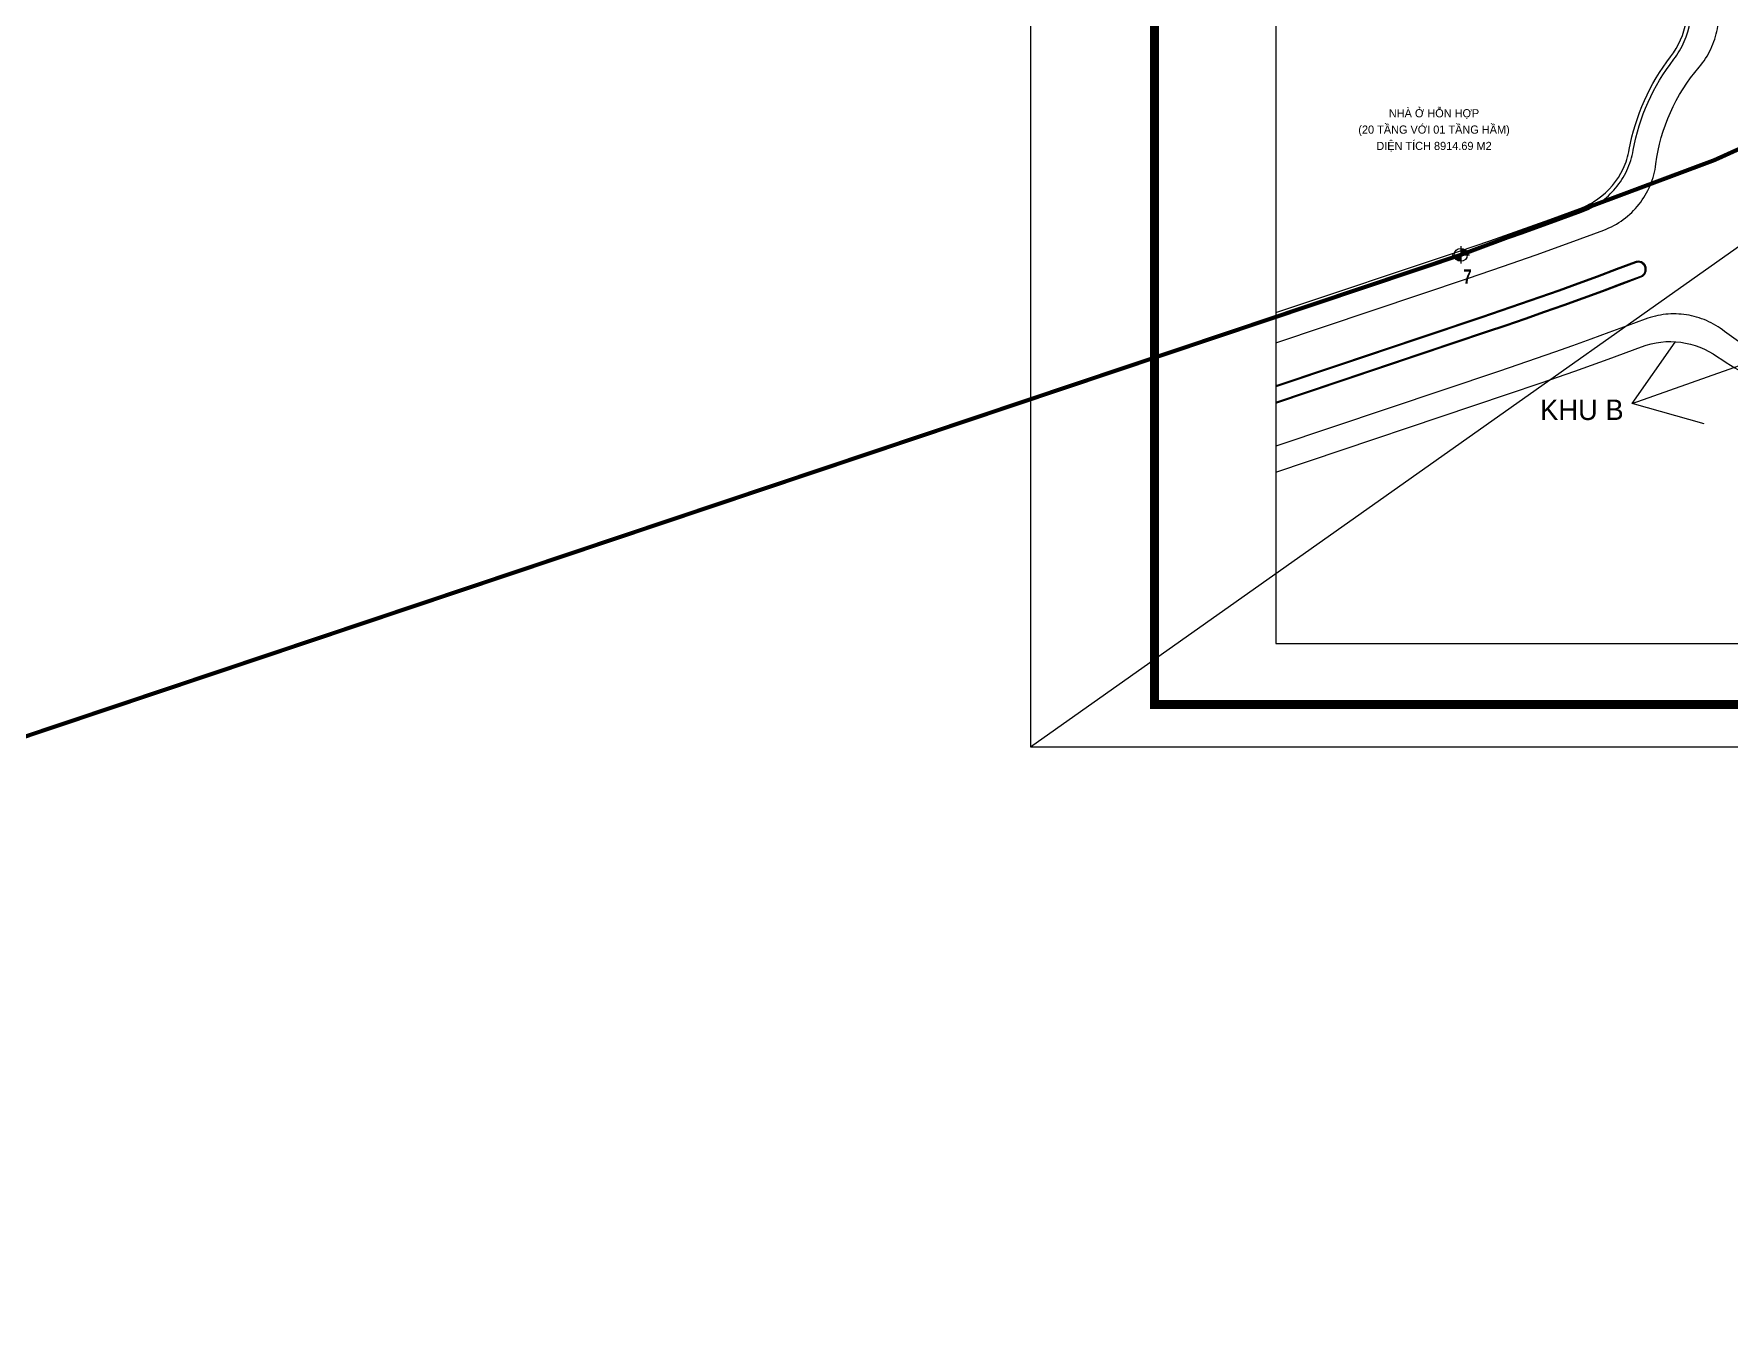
# Model space of a CAD drawing. Header units: millimetres. Extents: x 567980 to 569430, y 2065777 to 2066666.
# Drawn here: x 568297.7 to 568712.9, y 2065791.5 to 2066104.8 of the extents above; entities that cross this region are included whole.
import ezdxf
from ezdxf.enums import TextEntityAlignment as Align
from ezdxf.xclip import XClip

# ---------------------------------------------------------------- set-up
doc = ezdxf.new("R2010")
doc.units = ezdxf.units.MM
for name, pattern in [('ACAD_ISO10W100', [18.5, 12, -3, 0.5, -3]), ('CENTER', [3, 1.5, -0.5, 0.5, -0.5]), ('DOT', [0.25, 0, -0.25]), ('HIDDEN', [0.75, 0.5, -0.25])]:
    doc.linetypes.add(name, pattern=pattern)
for name, color, linetype, lineweight in [('A-KY HIEU', 34, 'Continuous', 20), ('boDnv', 54, 'Continuous', 25), ('E- RANH GIOI', 1, 'CENTER', 13)]:
    doc.layers.add(name, color=color, linetype=linetype, lineweight=lineweight)
for name, color, linetype in [('BoThamCo', 94, 'Continuous'), ('ChiaLo', 128, 'CENTER'), ('dat cong cong', 240, 'Continuous'), ('datHTKT', 20, 'Continuous'), ('datOBt', 42, 'Continuous'), ('datoHonHop', 42, 'Continuous'), ('datOlienke', 42, 'Continuous'), ('ddc', 32, 'Continuous'), ('ghi_chu', 7, 'Continuous'), ('hatchViaHe+LogDg', 129, 'Continuous'), ('LogDg', 7, 'Continuous'), ('loKBT', 42, 'Continuous'), ('LoLK', 6, 'Continuous'), ('QH', 7, 'Continuous'), ('RANHGIOI', 2, 'HIDDEN'), ('TimDg', 222, 'Continuous'), ('ViaHeS', 32, 'Continuous')]:
    doc.layers.add(name, color=color, linetype=linetype)
doc.layers.add('KCS_Plotter', color=11, linetype='Continuous', plot=False)
doc.styles.add('ARIALB', font='', dxfattribs={"width": 0.75})
doc.styles.add('avantH', font='', dxfattribs={"height": 10})
doc.styles.add('avh', font='')
doc.styles.add('KTHUOC', font='', dxfattribs={"width": 0.8})
doc.styles.add('rms', font='romans.shx', dxfattribs={"width": 0.7, "bigfont": 'vns.shx'})
doc.styles.get('ARIALB').set_extended_font_data('.VnArialH', bold=True)
doc.styles.get('avantH').set_extended_font_data('.VnAvantH')
doc.styles.get('avh').set_extended_font_data('.VnAvantH')
doc.styles.get('KTHUOC').set_extended_font_data('.VnArial NarrowH')
doc.linetypes.add('ADL', pattern='A,0.125,-0.15,["++",rms,S=0.5,R=0,X=0,Y=-0.2245],-1.35,1.125', length=2.75)
doc.dimstyles.new('tien', dxfattribs={"dimscale": 0, "dimtxt": 2.5, "dimasz": 0.75, "dimexe": 0.45, "dimexo": 0, "dimgap": 0.5, "dimtad": 1, "dimzin": 1, "dimtxsty": 'KTHUOC', "dimblk1": 'ARCHTICK', "dimblk2": 'ARCHTICK', "dimsah": 1, "dimcen": 1, "dimdle": 0.45, "dimclrd": 37, "dimclre": 37, "dimclrt": 7, "dimaunit": 1, "dimadec": 0, "dimazin": 0, "dimtfac": 1, "dimtix": 1, "dimtofl": 0, "dimtmove": 2, "dimatfit": 3, "dimldrblk": 'ARCHTICK', "dimfxl": 1, "dimtfill": 1, "dimtolj": 1, "dimtzin": 1, "dimarcsym": 0})

# ---------------------------------------------------------------- blocks, each defined once
blk = doc.blocks.new('dsl')
at = {"color": 158, "linetype": 'DOT'}
blk.add_wipeout([(0, 1.5), (0.34, 1.46), (0.73, 1.31), (1.02, 1.1), (1.23, 0.85), (1.35, 0.64), (1.44, 0.41), (1.5, 0), (1.44, -0.42), (1.33, -0.7), (1.15, -0.96), (0.91, -1.19), (0.61, -1.37), (0.38, -1.45), (0, -1.5), (-0.46, -1.43), (-0.79, -1.27), (-1.14, -0.97), (-1.32, -0.72), (-1.43, -0.46), (-1.49, -0.14), (-1.5, 0), (-1.46, 0.34), (-1.34, 0.68), (-1.17, 0.94), (-0.92, 1.19), (-0.63, 1.36), (-0.25, 1.48)], dxfattribs=at).dxf.layer = 'ghi_chu'
at = {"layer": 'ghi_chu', "color": 32}
blk.add_circle((0, 0), 1.5, dxfattribs=at)
at = {"layer": 'ghi_chu', "style": 'ARIALB'}
blk.add_attdef('01', text='', height=1.5, dxfattribs=at).set_placement((0, -0.75), align=Align.CENTER)
blk = doc.blocks.new('moc')
at = {"layer": 'QH', "linetype": 'Continuous'}
h = blk.add_hatch(color=7, dxfattribs=at)
h.paths.add_polyline_path([(0, 0), (0.53, 0, 0.414214), (0, 0.53)])
h.paths.add_polyline_path([(-0.53, 0, 0.414214), (0, -0.53), (0, 0)])
for p, q in [((0, 0.71), (0, -0.71)), ((-0.71, 0), (0.71, 0))]:
    blk.add_line(p, q, dxfattribs=at)
blk.add_circle((0, 0), 0.529, dxfattribs=at)
blk = doc.blocks.new('sl')
at = {"layer": 'ghi_chu', "color": 158}
blk.add_circle((0, 0), 5.75, dxfattribs=at)
at = {"color": 158, "linetype": 'DOT'}
blk.add_wipeout([(0, 5.75), (0.97, 5.67), (1.86, 5.44), (2.47, 5.19), (3.13, 4.82), (3.79, 4.32), (4.43, 3.67), (4.91, 2.99), (5.2, 2.45), (5.53, 1.57), (5.7, 0.77), (5.75, 0), (5.69, -0.85), (5.5, -1.69), (5.23, -2.38), (4.83, -3.13), (4.38, -3.72), (3.93, -4.2), (2.99, -4.91), (2.42, -5.22), (1.54, -5.54), (0.63, -5.72), (0, -5.75), (-0.86, -5.69), (-1.59, -5.52), (-2.41, -5.22), (-3.14, -4.82), (-3.72, -4.39), (-4.31, -3.8), (-4.85, -3.09), (-5.21, -2.43), (-5.52, -1.6), (-5.69, -0.85), (-5.75, 0), (-5.66, 1.01), (-5.49, 1.72), (-5.12, 2.62), (-4.44, 3.66), (-3.55, 4.52), (-2.72, 5.07), (-1.72, 5.49), (-0.8, 5.69)], dxfattribs=at).dxf.layer = 'ghi_chu'
at = {"layer": 'ghi_chu', "color": 32}
for points in [[(-5.12, 2), (5.12, 2)], [(-5.41, -1), (5.41, -1)], [(0, -1), (0, -5.5)]]:
    blk.add_lwpolyline(points, dxfattribs=at)
at = {"layer": 'ghi_chu'}
blk.add_circle((0, 0), 5.5, dxfattribs=at)
at = {"layer": 'ghi_chu', "style": 'avh'}
for tag, height, p in [('SOLO', 1.25, (0, 2.51)), ('DT', 1.5, (-0.01, -0.49))]:
    blk.add_attdef(tag, text='', height=height, dxfattribs=at).set_placement(p, align=Align.CENTER)
blk.add_attdef('MD', text='', height=1.25, dxfattribs=at).set_placement((-0.5, -3), align=Align.RIGHT)
blk.add_attdef('TC', (0.5, -3.02), '', height=1.25, dxfattribs=at)
blk = doc.blocks.new('_ArchTick')
at = {"color": 0, "linetype": 'ByBlock', "const_width": 0.15}
blk.add_lwpolyline([(-0.5, -0.5), (0.5, 0.5)], dxfattribs=at)
blk = doc.blocks.new('A$C33BC4D2A')
at = {"layer": 'A-KY HIEU', "color": 0, "const_width": 1.02}
blk.add_lwpolyline([(14.35, -292.1), (14.35, -4.9), (414.98, -4.9), (414.98, -292.1)], close=True, dxfattribs=at)
at = {"layer": 'Defpoints', "color": 125}
blk.add_lwpolyline([(0, -297), (420, -297), (420, 0), (0, 0)], close=True, dxfattribs=at)
blk = doc.blocks.new('NEN')
at = {"layer": 'hatchViaHe+LogDg'}
for points in [[(-162.34, -442.71), (-139.37, -435.77), (-138.38, -438.89), (-161.4, -445.84)], [(-136.26, -445.98), (-130.78, -444.33), (-144.96, -458.86), (-164.77, -454.59), (-159.29, -452.93), (-159.92, -450.84), (-136.89, -443.89)], [(-274.39, -492.13), (-257.18, -486.86), (-256.43, -489.19), (-273.67, -494.48)], [(-254.82, -494.5), (-250.71, -493.25), (-261.3, -504.19), (-276.17, -501.05), (-272.06, -499.79), (-272.54, -498.23), (-255.3, -492.94)]]:
    blk.add_hatch(color=158, dxfattribs=at).paths.add_polyline_path(points)
at = {"layer": 'boDnv', "color": 10, "linetype": 'ADL', "ltscale": 0.25}
for points in [[(-181.85, -270.18), (-187.2, -267.36), (-195.18, -239.25), (-192.18, -233.56), (-28.38, -178.59), (-22.67, -181.35), (-12.75, -208.79), (-15.42, -214.32)], [(-229.11, -231.19), (-226.11, -225.5), (-229.17, -214.73), (-232.08, -213.2), (-262.9, -223.54), (-359.95, -256.11), (-355.63, -268.99), (-350.04, -271.77)], [(-379.08, -243.1), (-388.54, -246.28), (-391.07, -249.67), (-393.09, -262.51), (-386.93, -281.97), (-382.92, -299.41), (-382.02, -317.43), (-381.51, -322.03), (-377.65, -331.92), (-371.44, -342.27), (-352.17, -340.82), (-346.64, -342.8), (-345.73, -342.5)], [(-211.9, -275.58), (-214.9, -281.27), (-333.5, -321.07), (-339.08, -318.29), (-348.37, -290.63), (-345.59, -285.04), (-225.22, -244.65), (-219.87, -247.47)], [(-106.88, -319.91), (-166.6, -339.95), (-163.42, -351.15), (-155.63, -355.26), (-101.15, -336.97)], [(-193.19, -341.49), (-196.91, -328.37), (-202.26, -325.55), (-318.86, -364.68), (-321.64, -370.27), (-317.32, -383.15)], [(-192.46, -367.62), (-188.11, -359.37), (-191.27, -348.23), (-315.09, -389.78), (-310.77, -402.66), (-305.18, -405.44)]]:
    blk.add_lwpolyline(points, close=True, dxfattribs=at)
for points in [[(-347.1, -371.65), (-345.68, -362.91), (-347.58, -344.59), (-352.44, -342.85), (-372.52, -344.35), (-379.45, -332.8), (-383.47, -322.51), (-384.01, -317.59), (-384.91, -299.69), (-388.86, -282.5), (-395.14, -262.66), (-392.97, -248.87), (-390.25, -245.23), (-399.67, -212.94), (-398.65, -203.5), (-393.52, -200.09), (-393.8, -199.24), (-399.36, -196.52), (-406.93, -199.16), (-425.15, -208.88), (-427.48, -212.81), (-426.6, -303.43), (-428.53, -349.46), (-429.6, -396.96, 0.463367), (-427.32, -398.98), (-397.84, -394.76, -0.209295), (-388.18, -397.43), (-380.8, -403.44, -0.127242), (-370.85, -416.95), (-367.12, -426.23), (-356.52, -422.67), (-355.85, -414.68), (-354.14, -406.66), (-352.87, -394.65), (-350.55, -392.42), (-348.55, -382.98)], [(-9.21, -295.21, -0.121118), (0.89, -272.53, 0.257306), (3.75, -254.41), (-4.98, -230.26), (-10.69, -227.5), (-117.04, -263.19), (-121.08, -271.32), (-99.25, -336.34), (-50.8, -320.08, 0.007975), (-21.3, -309.65, 0.265194)], [(-377.34, -419.56, 0.127242), (-385.21, -408.87), (-392.6, -402.86, 0.209295), (-396.85, -401.69), (-428.14, -406.17, 0.366712), (-429.85, -408.1), (-429.97, -413.08), (-428.93, -436.71), (-428.11, -444.4), (-425.75, -445.91), (-373.77, -428.46)]]:
    blk.add_lwpolyline(points, format="xyb", close=True, dxfattribs=at)
at = {"layer": 'BoThamCo'}
for points in [[(-182.6, -281.24, 0.400458), (-187.59, -290.71), (-185.06, -299.62, 0.414214), (-184.44, -299.96, 0.414214), (-184.1, -299.34), (-186.63, -290.43, -0.400458), (-182.28, -282.19), (-142.72, -268.91, 0.414214), (-142.4, -268.28, 0.414214), (-143.03, -267.96)], [(-44.2, -339.75, 0.010022), (-6.39, -326.21, 0.990741), (-7.67, -322.95, -0.010014), (-45.31, -336.43), (-148.35, -371.01, 1), (-147.23, -374.33)], [(-190.08, -385.01), (-478.59, -481.84, 0.414214), (-479.06, -482.79), (-478.43, -484.68, 0.414214), (-477.48, -485.15), (-188.97, -388.33, 1)]]:
    blk.add_lwpolyline(points, format="xyb", close=True, dxfattribs=at)
for points in [[(-205.45, -312.91), (-202.08, -306.51), (-204.81, -296.87), (-210.92, -293.65), (-258.65, -309.66), (-261.8, -316), (-258.62, -325.48), (-252.29, -328.62)], [(-269.99, -329.29), (-273.17, -319.81), (-279.51, -316.66), (-329.75, -333.53), (-332.9, -339.86), (-329.72, -349.34), (-323.39, -352.49), (-273.14, -335.62)]]:
    blk.add_lwpolyline(points, close=True, dxfattribs=at)
at = {"layer": 'ChiaLo', "ltscale": 5}
for points in [[(-356.12, -429.92), (-354.86, -414.83), (-353.15, -406.81), (-351.91, -395.12), (-349.63, -392.93), (-347.57, -383.15), (-346.11, -371.79), (-344.67, -362.94), (-346.65, -343.86), (-352.31, -341.83), (-371.98, -343.31), (-378.55, -332.36), (-382.49, -322.27), (-383.02, -317.51), (-383.92, -299.55), (-387.89, -282.23), (-394.12, -262.59), (-392.02, -249.27), (-389.15, -245.43), (-398.66, -212.85), (-397.71, -204.07), (-389.74, -198.79)], [(-225.49, -285.88), (-238.22, -247.96)], [(-348.54, -251.23), (-342.18, -270.19)], [(-237.34, -289.86), (-250.07, -251.93)], [(-249.19, -293.83), (-261.92, -255.91)], [(-214.93, -261.24), (-344.67, -304.78)], [(-261.04, -297.81), (-273.77, -259.89)], [(-272.9, -301.79), (-285.62, -263.87)], [(-284.75, -305.76), (-297.47, -267.84)], [(-296.6, -309.74), (-309.32, -271.82)], [(-308.45, -313.72), (-321.17, -275.8)], [(-320.3, -317.7), (-333.02, -279.77)], [(-114.2, -294.94), (-107.84, -313.9), (-169.19, -334.49)], [(-125.58, -298.76), (-119.22, -317.72)], [(-119.89, -296.85), (-113.53, -315.81)], [(-136.95, -302.58), (-130.59, -321.54)], [(-131.27, -300.67), (-124.9, -319.63)], [(-148.33, -306.4), (-141.97, -325.36)], [(-142.64, -304.49), (-136.28, -323.45)], [(-159.71, -310.21), (-153.34, -329.17)], [(-154.02, -308.3), (-147.66, -327.27)], [(-165.4, -312.12), (-159.03, -331.08)], [(-167.82, -339.31), (-106.25, -318.64), (-99.88, -337.6)], [(-117.62, -322.46), (-111.26, -341.42)], [(-111.94, -320.55), (-105.57, -339.51)], [(-207.7, -326.32), (-201.34, -345.28)], [(-129, -326.28), (-122.64, -345.24)], [(-123.31, -324.37), (-116.95, -343.33)], [(-224.77, -332.05), (-218.4, -351.01)], [(-219.08, -330.14), (-212.72, -349.1)], [(-213.39, -328.23), (-207.03, -347.19)], [(-146.07, -332.01), (-139.7, -350.97)], [(-140.38, -330.1), (-134.01, -349.06)], [(-134.69, -328.19), (-128.33, -347.15)], [(-236.14, -335.87), (-229.78, -354.83)], [(-230.46, -333.96), (-224.09, -352.92)], [(-157.44, -335.82), (-151.08, -354.78)], [(-151.75, -333.91), (-145.39, -352.88)], [(-247.52, -339.68), (-241.16, -358.64)], [(-241.83, -337.77), (-235.47, -356.73)], [(-346.65, -343.86), (-341.62, -342.17)], [(-191.96, -342.13), (-317.95, -384.41)], [(-252.53, -362.46), (-258.9, -343.5)], [(-253.21, -341.59), (-246.84, -360.55)], [(-190.6, -346.95), (-316.36, -389.15)], [(-270.27, -347.32), (-263.91, -366.28)], [(-264.58, -345.41), (-258.22, -364.37)], [(-281.65, -351.14), (-275.29, -370.1)], [(-275.96, -349.23), (-269.6, -368.19)], [(-205.44, -351.93), (-199.07, -370.89)], [(-199.75, -350.02), (-193.39, -368.98)], [(-298.71, -356.86), (-292.35, -375.82)], [(-293.03, -354.95), (-286.66, -373.92)], [(-287.34, -353.05), (-280.97, -372.01)], [(-216.81, -355.75), (-210.45, -374.71)], [(-211.12, -353.84), (-204.76, -372.8)], [(-310.09, -360.68), (-303.73, -379.64)], [(-304.4, -358.77), (-298.04, -377.73)], [(-228.19, -359.57), (-221.83, -378.53)], [(-222.5, -357.66), (-216.14, -376.62)], [(-315.78, -362.59), (-309.42, -381.55)], [(-245.25, -365.29), (-238.89, -384.25)], [(-239.57, -363.38), (-233.2, -382.34)], [(-233.88, -361.48), (-227.51, -380.44)], [(-256.63, -369.11), (-250.27, -388.07)], [(-244.58, -386.16), (-250.94, -367.2)], [(-268.01, -372.93), (-261.64, -391.89)], [(-262.32, -371.02), (-255.96, -389.98)], [(-279.38, -376.75), (-273.02, -395.71)], [(-273.7, -374.84), (-267.33, -393.8)], [(-290.76, -380.56), (-284.4, -399.53)], [(-285.07, -378.66), (-278.71, -397.62)], [(-302.14, -384.38), (-295.77, -403.34)], [(-296.45, -382.47), (-290.09, -401.43)], [(-307.82, -386.29), (-301.46, -405.25)]]:
    blk.add_lwpolyline(points, dxfattribs=at)
at = {"layer": 'dat cong cong'}
blk.add_lwpolyline([(-378.45, -241.84), (-389.15, -245.43), (-392.02, -249.27), (-394.12, -262.59), (-387.89, -282.23), (-383.92, -299.55), (-383.02, -317.51), (-382.49, -322.27), (-378.55, -332.36), (-371.98, -343.31), (-352.31, -341.83), (-346.65, -343.86), (-344.46, -343.13)], close=True, dxfattribs=at)
at = {"layer": 'datHTKT'}
blk.add_lwpolyline([(-344.46, -343.13), (-346.65, -343.86), (-344.67, -362.94), (-346.11, -371.79), (-347.57, -383.15), (-349.63, -392.93), (-351.91, -395.12), (-353.15, -406.81), (-354.86, -414.83), (-355.58, -423.41), (-326.11, -413.52), (-322.96, -407.19)], close=True, dxfattribs=at)
at = {"layer": 'datOBt'}
for points in [[(-181.94, -271.26), (-188.05, -268.04), (-196.25, -239.14), (-192.88, -232.74), (-28.31, -177.51), (-21.87, -180.62), (-11.66, -208.85), (-14.7, -215.14)], [(-228.42, -232.01), (-225.04, -225.61), (-228.32, -214.04), (-231.99, -212.11), (-263.22, -222.59), (-361.22, -255.48), (-356.44, -269.7), (-350.11, -272.85)], [(-210.83, -275.69), (-214.2, -282.09), (-333.57, -322.15), (-339.9, -319), (-349.45, -290.56), (-346.3, -284.23), (-225.14, -243.57), (-219.03, -246.79)]]:
    blk.add_lwpolyline(points, close=True, dxfattribs=at)
at = {"layer": 'datoHonHop', "linetype": 'ByBlock'}
blk.add_lwpolyline([(-8.23, -295.38, -0.121118), (1.68, -273.14, 0.257306), (4.7, -254.07), (-4.18, -229.54), (-10.62, -226.43), (-117.75, -262.38), (-122.16, -271.24), (-99.88, -337.6), (-50.48, -321.02, 0.007975), (-20.95, -310.59, 0.265194)], format="xyb", close=True, dxfattribs=at)
at = {"layer": 'datOlienke'}
for points in [[(-106.25, -318.64), (-167.82, -339.31), (-164.26, -351.83), (-155.71, -356.34), (-99.88, -337.6)], [(-191.96, -342.13), (-196.07, -327.68), (-202.17, -324.46), (-319.57, -363.86), (-322.72, -370.19), (-317.95, -384.41)], [(-191.76, -368.44), (-187.04, -359.48), (-190.6, -346.95), (-316.36, -389.15), (-311.58, -403.38), (-305.25, -406.52)]]:
    blk.add_lwpolyline(points, close=True, dxfattribs=at)
at = {"layer": 'ddc'}
for points in [[(-346.11, -371.79), (-344.67, -362.94), (-346.65, -343.86), (-352.31, -341.83), (-371.98, -343.31), (-378.55, -332.36), (-382.49, -322.27), (-383.02, -317.51), (-383.92, -299.55), (-387.89, -282.23), (-394.12, -262.59), (-392.02, -249.27), (-389.15, -245.43), (-398.66, -212.85), (-397.71, -204.07), (-392.32, -200.5), (-392.99, -198.53), (-399.3, -195.44), (-407.34, -198.25), (-425.87, -208.13), (-428.49, -212.54), (-427.6, -303.41), (-429.53, -349.43), (-430.6, -396.93, 0.463367), (-427.18, -399.97), (-397.7, -395.75, -0.209295), (-388.81, -398.21), (-381.43, -404.22, -0.127242), (-371.77, -417.33), (-367.7, -427.48), (-355.58, -423.41), (-354.86, -414.83), (-353.15, -406.81), (-351.91, -395.12), (-349.63, -392.93), (-347.57, -383.15)], [(-376.42, -419.19, 0.127242), (-384.58, -408.1), (-391.97, -402.09, 0.209295), (-396.99, -400.7), (-428.28, -405.18, 0.366712), (-430.85, -408.08), (-430.97, -413.09), (-429.93, -436.78), (-429.05, -444.98), (-425.89, -447.01), (-372.45, -429.07)]]:
    blk.add_lwpolyline(points, format="xyb", close=True, dxfattribs=at)
at = {"layer": 'hatchViaHe+LogDg', "color": 158, "const_width": 1}
blk.add_lwpolyline([(-343.22, -397.12), (-335.64, -394.57), (-330.55, -409.74), (-338.13, -412.28), (-343.22, -397.12)], close=True, dxfattribs=at)
at = {"layer": 'LogDg'}
for points in [[(-196.9, -230.93, 0.400458), (-202.05, -240.69), (-193.85, -269.59, 0.428104), (-183.61, -274.99), (-11.01, -217.07, 0.421043), (-6.04, -206.76), (-16.24, -178.54, 0.407417), (-26.31, -173.68)], [(-303.34, -412.21), (-191.36, -374.63, 0.400458), (-181.7, -356.31), (-190.27, -326.14, 0.428104), (-200.51, -320.74), (-320.53, -361.02, 0.414214), (-325.56, -371.15), (-313.47, -407.17, 0.414214)], [(-44.12, -339.98, 0.010023), (-6.3, -326.44, 0.991336), (-7.76, -322.72, -0.010014), (-45.39, -336.19), (-148.43, -370.77, 1), (-147.15, -374.56)]]:
    blk.add_lwpolyline(points, format="xyb", close=True, dxfattribs=at)
for points in [[(-274.62, -192.72, -0.219363), (-270.03, -197.59), (-264.82, -213.11, 0.414214), (-254.69, -218.15), (-231.81, -210.47, -0.428104), (-221.57, -215.87), (-219.25, -224.06, -0.400458), (-224.4, -233.83), (-349.16, -275.7, -0.414214), (-359.29, -270.66), (-384.33, -196.03, -0.420828), (-379.77, -187.12, -0.172814), (-278.17, -191.29), (-274.62, -192.72)], [(-389.97, -198.09, 0.41785), (-398.91, -193.71), (-407.94, -196.87), (-479.39, -234.97, 0.007183), (-483.2, -237.07), (-529.09, -263.25, 0.398341), (-532.27, -273.78, -0.086934), (-516.74, -325.7), (-501.97, -451.12), (-499.98, -463.48, 0.463047), (-484.31, -472.95), (-324.2, -419.21, 0.414214), (-319.16, -409.08), (-389.97, -198.09)], [(-205.03, -274.14), (-213.23, -245.24, 0.428104), (-223.47, -239.84), (-347.25, -281.38, 0.414214), (-352.29, -291.51), (-342.74, -319.95, 0.414214), (-332.62, -324.99), (-210.18, -283.9, 0.400458), (-205.03, -274.14)], [(-182.68, -281.01, 0.400458), (-187.83, -290.77), (-185.3, -299.68, 0.414214), (-184.38, -300.2, 0.414214), (-183.86, -299.27), (-186.39, -290.36, -0.400458), (-182.2, -282.43), (-142.64, -269.15, 0.414214), (-142.16, -268.2, 0.414214), (-143.11, -267.73), (-182.68, -281.01)], [(-199.01, -295.32), (-196.28, -304.95, -0.400458), (-201.43, -314.72), (-251.33, -331.47, -0.414214), (-261.46, -326.43), (-264.64, -316.95, -0.414214), (-259.6, -306.82), (-209.26, -289.92, -0.428104), (-199.01, -295.32)], [(-272.19, -338.47, 0.414214), (-267.15, -328.34), (-270.33, -318.86, 0.414214), (-280.46, -313.82), (-330.71, -330.68, 0.414214), (-335.75, -340.81), (-332.56, -350.29, 0.414214), (-322.43, -355.33), (-272.19, -338.47)], [(-190.16, -384.78), (-478.67, -481.6, 0.414214), (-479.3, -482.87), (-478.66, -484.76, 0.414214), (-477.4, -485.39), (-188.89, -388.57, 1), (-190.16, -384.78)]]:
    blk.add_lwpolyline(points, format="xyb", dxfattribs=at)
at = {"layer": 'LogDg', "ltscale": 0.75}
for points in [[(-162.34, -442.71), (-139.37, -435.77), (-138.38, -438.89), (-161.4, -445.84)], [(-274.39, -492.13), (-257.18, -486.86), (-256.43, -489.19), (-273.67, -494.48)], [(-254.82, -494.5), (-250.71, -493.25), (-261.3, -504.19), (-276.17, -501.05), (-272.06, -499.79), (-272.54, -498.23), (-255.3, -492.94)]]:
    blk.add_lwpolyline(points, close=True, dxfattribs=at)
at = {"layer": 'LogDg', "ltscale": 0.75, "elevation": 0}
blk.add_lwpolyline([(-136.26, -445.98), (-130.78, -444.33), (-144.96, -458.86), (-164.77, -454.59), (-159.29, -452.93), (-159.92, -450.84), (-136.89, -443.89)], close=True, dxfattribs=at)
at = {"layer": 'loKBT'}
for points in [[(-336.69, -247.25), (-348.54, -251.23), (-342.18, -270.19), (-330.33, -266.21)], [(-238.22, -247.96), (-250.07, -251.93), (-243.71, -270.9), (-231.86, -266.92)], [(-175.33, -247.95), (-192.15, -253.59), (-188.05, -268.04), (-181.94, -271.26), (-168.97, -266.91)], [(-348.54, -251.23), (-361.22, -255.48), (-356.44, -269.7), (-350.11, -272.85), (-342.18, -270.19)], [(-250.07, -251.93), (-261.92, -255.91), (-255.56, -274.87), (-243.71, -270.9)], [(-261.92, -255.91), (-273.77, -259.89), (-267.41, -278.85), (-255.56, -274.87)], [(-273.77, -259.89), (-285.62, -263.87), (-279.26, -282.83), (-267.41, -278.85)], [(-214.93, -261.24), (-231.86, -266.92), (-225.49, -285.88), (-214.2, -282.09), (-210.83, -275.69)], [(-285.62, -263.87), (-297.47, -267.84), (-291.11, -286.8), (-279.26, -282.83)], [(-297.47, -267.84), (-309.32, -271.82), (-302.96, -290.78), (-291.11, -286.8)], [(-231.86, -266.92), (-243.71, -270.9), (-237.34, -289.86), (-225.49, -285.88)], [(-309.32, -271.82), (-321.17, -275.8), (-314.81, -294.76), (-302.96, -290.78)], [(-243.71, -270.9), (-255.56, -274.87), (-249.19, -293.83), (-237.34, -289.86)], [(-321.17, -275.8), (-333.02, -279.77), (-326.66, -298.73), (-314.81, -294.76)], [(-255.56, -274.87), (-267.41, -278.85), (-261.04, -297.81), (-249.19, -293.83)], [(-333.02, -279.77), (-346.3, -284.23), (-349.45, -290.56), (-344.67, -304.78), (-326.66, -298.73)], [(-267.41, -278.85), (-279.26, -282.83), (-272.9, -301.79), (-261.04, -297.81)], [(-279.26, -282.83), (-291.11, -286.8), (-284.75, -305.76), (-272.9, -301.79)], [(-291.11, -286.8), (-302.96, -290.78), (-296.6, -309.74), (-284.75, -305.76)], [(-314.81, -294.76), (-326.66, -298.73), (-320.3, -317.7), (-308.45, -313.72)], [(-302.96, -290.78), (-314.81, -294.76), (-308.45, -313.72), (-296.6, -309.74)], [(-326.66, -298.73), (-344.67, -304.78), (-339.9, -319), (-333.57, -322.15), (-320.3, -317.7)]]:
    blk.add_lwpolyline(points, close=True, dxfattribs=at)
at = {"layer": 'LoLK'}
for points in [[(-125.58, -298.76), (-131.27, -300.67), (-124.9, -319.63), (-119.22, -317.72)], [(-119.89, -296.85), (-125.58, -298.76), (-119.22, -317.72), (-113.53, -315.81)], [(-114.2, -294.94), (-119.89, -296.85), (-113.53, -315.81), (-107.84, -313.9)], [(-136.95, -302.58), (-142.64, -304.49), (-136.28, -323.45), (-130.59, -321.54)], [(-131.27, -300.67), (-136.95, -302.58), (-130.59, -321.54), (-124.9, -319.63)], [(-148.33, -306.4), (-154.02, -308.3), (-147.66, -327.27), (-141.97, -325.36)], [(-142.64, -304.49), (-148.33, -306.4), (-141.97, -325.36), (-136.28, -323.45)], [(-159.71, -310.21), (-165.4, -312.12), (-159.03, -331.08), (-153.34, -329.17)], [(-154.02, -308.3), (-159.71, -310.21), (-153.34, -329.17), (-147.66, -327.27)], [(-165.4, -312.12), (-169.91, -313.64), (-173.29, -320.04), (-169.19, -334.49), (-159.03, -331.08)], [(-106.25, -318.64), (-111.94, -320.55), (-105.57, -339.51), (-99.88, -337.6)], [(-117.62, -322.46), (-123.31, -324.37), (-116.95, -343.33), (-111.26, -341.42)], [(-111.94, -320.55), (-117.62, -322.46), (-111.26, -341.42), (-105.57, -339.51)], [(-207.7, -326.32), (-213.39, -328.23), (-207.03, -347.19), (-201.34, -345.28)], [(-196.07, -327.68), (-202.17, -324.46), (-207.7, -326.32), (-201.34, -345.28), (-191.96, -342.13)], [(-129, -326.28), (-134.69, -328.19), (-128.33, -347.15), (-122.64, -345.24)], [(-123.31, -324.37), (-129, -326.28), (-122.64, -345.24), (-116.95, -343.33)], [(-224.77, -332.05), (-230.46, -333.96), (-224.09, -352.92), (-218.4, -351.01)], [(-215.58, -340.57), (-219.08, -330.14), (-224.77, -332.05), (-218.4, -351.01), (-212.72, -349.1)], [(-213.39, -328.23), (-219.08, -330.14), (-212.72, -349.1), (-207.03, -347.19)], [(-146.07, -332.01), (-151.75, -333.91), (-145.39, -352.88), (-139.7, -350.97)], [(-140.38, -330.1), (-146.07, -332.01), (-139.7, -350.97), (-134.01, -349.06)], [(-134.69, -328.19), (-140.38, -330.1), (-134.01, -349.06), (-128.33, -347.15)], [(-236.14, -335.87), (-241.83, -337.77), (-235.47, -356.73), (-229.78, -354.83)], [(-230.46, -333.96), (-236.14, -335.87), (-229.78, -354.83), (-224.09, -352.92)], [(-157.44, -335.82), (-167.82, -339.31), (-164.26, -351.83), (-155.71, -356.34), (-151.08, -354.78)], [(-151.75, -333.91), (-157.44, -335.82), (-151.08, -354.78), (-145.39, -352.88)], [(-247.52, -339.68), (-253.21, -341.59), (-246.84, -360.55), (-241.16, -358.64)], [(-241.83, -337.77), (-247.52, -339.68), (-241.16, -358.64), (-235.47, -356.73)], [(-258.9, -343.5), (-264.58, -345.41), (-258.22, -364.37), (-252.53, -362.46)], [(-253.21, -341.59), (-258.9, -343.5), (-252.53, -362.46), (-246.84, -360.55)], [(-270.27, -347.32), (-275.96, -349.23), (-269.6, -368.19), (-263.91, -366.28)], [(-264.58, -345.41), (-270.27, -347.32), (-263.91, -366.28), (-258.22, -364.37)], [(-190.6, -346.95), (-199.75, -350.02), (-193.39, -368.98), (-191.76, -368.44), (-187.04, -359.48)], [(-281.65, -351.14), (-287.34, -353.05), (-280.97, -372.01), (-275.29, -370.1)], [(-275.96, -349.23), (-281.65, -351.14), (-275.29, -370.1), (-269.6, -368.19)], [(-205.44, -351.93), (-211.12, -353.84), (-204.76, -372.8), (-199.07, -370.89)], [(-199.75, -350.02), (-205.44, -351.93), (-199.07, -370.89), (-193.39, -368.98)], [(-298.71, -356.86), (-304.4, -358.77), (-300.9, -369.2), (-298.04, -377.73), (-292.35, -375.82)], [(-293.03, -354.95), (-298.71, -356.86), (-292.35, -375.82), (-286.66, -373.92)], [(-287.34, -353.05), (-293.03, -354.95), (-286.66, -373.92), (-280.97, -372.01)], [(-216.81, -355.75), (-222.5, -357.66), (-216.14, -376.62), (-210.45, -374.71)], [(-208.26, -362.37), (-211.12, -353.84), (-216.81, -355.75), (-210.45, -374.71), (-204.76, -372.8)], [(-310.09, -360.68), (-315.78, -362.59), (-309.42, -381.55), (-303.73, -379.64)], [(-304.4, -358.77), (-310.09, -360.68), (-303.73, -379.64), (-298.04, -377.73)], [(-228.19, -359.57), (-233.88, -361.48), (-227.51, -380.44), (-221.83, -378.53)], [(-222.5, -357.66), (-228.19, -359.57), (-221.83, -378.53), (-216.14, -376.62)], [(-315.78, -362.59), (-319.57, -363.86), (-322.72, -370.19), (-317.95, -384.41), (-309.42, -381.55)], [(-245.25, -365.29), (-250.94, -367.2), (-244.58, -386.16), (-238.89, -384.25)], [(-239.57, -363.38), (-245.25, -365.29), (-238.89, -384.25), (-233.2, -382.34)], [(-233.88, -361.48), (-239.57, -363.38), (-233.2, -382.34), (-227.51, -380.44)], [(-256.63, -369.11), (-262.32, -371.02), (-255.96, -389.98), (-250.27, -388.07)], [(-250.94, -367.2), (-256.63, -369.11), (-250.27, -388.07), (-244.58, -386.16)], [(-268.01, -372.93), (-273.7, -374.84), (-267.33, -393.8), (-261.64, -391.89)], [(-262.32, -371.02), (-268.01, -372.93), (-261.64, -391.89), (-255.96, -389.98)], [(-279.38, -376.75), (-285.07, -378.66), (-278.71, -397.62), (-273.02, -395.71)], [(-273.7, -374.84), (-279.38, -376.75), (-273.02, -395.71), (-267.33, -393.8)], [(-290.76, -380.56), (-296.45, -382.47), (-290.09, -401.43), (-284.4, -399.53)], [(-285.07, -378.66), (-290.76, -380.56), (-284.4, -399.53), (-278.71, -397.62)], [(-302.14, -384.38), (-307.82, -386.29), (-301.46, -405.25), (-295.77, -403.34)], [(-296.45, -382.47), (-302.14, -384.38), (-295.77, -403.34), (-290.09, -401.43)], [(-307.82, -386.29), (-316.36, -389.15), (-311.58, -403.38), (-305.25, -406.52), (-301.46, -405.25)]]:
    blk.add_lwpolyline(points, close=True, dxfattribs=at)
at = {"layer": 'RANHGIOI', "color": 5, "ltscale": 20, "const_width": 3}
blk.add_lwpolyline([(77.13, -402.72), (-90.74, 62.09)], dxfattribs=at)
at = {"layer": 'TimDg', "linetype": 'ACAD_ISO10W100', "ltscale": 0.75}
for points in [[(-282.7, 21.46), (-168.82, -379.72)], [(-390.35, -187.54), (-309.96, -427.09)], [(-270.99, -307.48), (-260.81, -337.81)], [(-187.68, -313.27), (-331.91, -361.67)], [(-168.82, -379.72), (-144.94, -458.84)], [(-287.25, -419.47), (-261.28, -504.18)], [(-287.25, -419.47), (-261.28, -504.18)], [(-287.25, -419.47), (-261.28, -504.18)]]:
    blk.add_lwpolyline(points, dxfattribs=at)
for points in [[(-358.63, -282.04), (-15.32, -166.82, 0.050829), (-9.78, -164.31), (222.74, -29.04)], [(-370, -428.47), (-374.09, -418.26, 0.127242), (-383, -406.16), (-390.39, -400.15, 0.209295), (-397.35, -398.22), (-434.32, -403.52), (-481.28, -411.57, -0.038381), (-496.55, -412.99), (-507.38, -413.17)]]:
    blk.add_lwpolyline(points, format="xyb", dxfattribs=at)
at = {"layer": 'ViaHeS'}
for points in [[(-181.94, -271.26), (-188.05, -268.04), (-196.25, -239.14), (-192.88, -232.74), (-28.31, -177.51), (-21.87, -180.62), (-11.66, -208.85), (-14.7, -215.14)], [(-210.83, -275.69), (-214.2, -282.09), (-333.57, -322.15), (-339.9, -319), (-349.45, -290.56), (-346.3, -284.23), (-225.14, -243.57), (-219.03, -246.79)], [(-261.8, -316), (-258.65, -309.66), (-210.92, -293.65), (-204.81, -296.87), (-202.08, -306.51), (-205.45, -312.91), (-252.29, -328.62), (-258.62, -325.48)], [(-106.25, -318.64), (-107.84, -313.9), (-169.19, -334.49), (-167.82, -339.31)], [(-279.51, -316.66), (-273.17, -319.81), (-269.99, -329.29), (-273.14, -335.62), (-323.39, -352.49), (-329.72, -349.34), (-332.9, -339.86), (-329.75, -333.53)], [(-319.57, -363.86), (-202.17, -324.46), (-196.07, -327.68), (-187.04, -359.48), (-191.76, -368.44), (-305.25, -406.52), (-311.58, -403.38), (-322.72, -370.19)]]:
    blk.add_lwpolyline(points, close=True, dxfattribs=at)
for points in [[(-225.04, -225.61), (-228.32, -214.04), (-231.99, -212.11), (-263.22, -222.59), (-271.45, -198.08), (-275.19, -194.11), (-278.73, -192.68, 0.171311), (-378.49, -188.3), (-381.66, -194.57), (-356.44, -269.7), (-350.11, -272.85), (-228.42, -232.01)], [(-114.2, -294.94), (-169.91, -313.64), (-173.29, -320.04), (-164.26, -351.83), (-155.71, -356.34), (-50.48, -321.02, 0.007974), (-20.95, -310.59, 0.265195), (-8.23, -295.38, -0.121118), (1.68, -273.14, 0.257306), (4.7, -254.07), (-4.18, -229.54), (-10.62, -226.43), (-117.75, -262.38), (-122.16, -271.24), (-114.2, -294.94)]]:
    blk.add_lwpolyline(points, format="xyb", close=True, dxfattribs=at)
for points in [[(-367.7, -427.48), (-371.77, -417.33, 0.127242), (-381.43, -404.22), (-388.81, -398.21, 0.209295), (-397.7, -395.75), (-427.18, -399.97, -0.463367), (-430.6, -396.93), (-429.53, -349.43), (-427.6, -303.41), (-428.49, -212.54), (-425.87, -208.13), (-407.34, -198.25), (-399.3, -195.44), (-392.99, -198.53), (-322.96, -407.19), (-326.11, -413.52), (-367.7, -427.48)], [(-372.45, -429.07), (-376.42, -419.19, 0.127242), (-384.58, -408.1), (-391.97, -402.09, 0.209295), (-396.99, -400.7), (-428.28, -405.18, 0.366712), (-430.85, -408.08), (-430.97, -413.09), (-429.93, -436.78), (-429.05, -444.98), (-425.89, -447.01), (-372.45, -429.07)]]:
    blk.add_lwpolyline(points, format="xyb", dxfattribs=at)
at = {"layer": 'ViaHeS', "linetype": 'HIDDEN', "ltscale": 5}
blk.add_lwpolyline([(-184.76, -296.1), (-178.17, -301), (-181.58, -289, -0.400458), (-180.61, -287.17), (-139.79, -273.47), (-144.67, -269.83)], format="xyb", dxfattribs=at)
for points in [[(-156.22, -273.71), (-151.33, -277.34)], [(-153.33, -272.74), (-148.45, -276.37)], [(-150.45, -271.77), (-145.56, -275.4)], [(-147.56, -270.8), (-142.67, -274.44)], [(-167.77, -277.58), (-162.88, -281.22)], [(-164.88, -276.61), (-160, -280.25)], [(-162, -275.65), (-157.11, -279.28)], [(-159.11, -274.68), (-154.22, -278.31)], [(-142.14, -277.95), (-137.25, -281.58)], [(-179.32, -281.46), (-174.43, -285.09)], [(-176.43, -280.49), (-171.54, -284.12)], [(-173.54, -279.52), (-168.66, -283.15)], [(-170.66, -278.55), (-165.77, -282.19)], [(-153.69, -281.82), (-148.8, -285.46)], [(-150.8, -280.85), (-145.91, -284.49)], [(-147.91, -279.89), (-143.03, -283.52)], [(-145.03, -278.92), (-140.14, -282.55)], [(-186.02, -285.82), (-181.53, -289.16)], [(-184.54, -283.81), (-180.2, -287.03)], [(-182.2, -282.43), (-177.32, -286.06)], [(-165.23, -285.7), (-160.35, -289.33)], [(-162.35, -284.73), (-157.46, -288.36)], [(-159.46, -283.76), (-154.57, -287.39)], [(-156.57, -282.79), (-151.69, -286.43)], [(-186.68, -288.45), (-180.41, -293.1)], [(-176.78, -289.57), (-171.46, -293.53)], [(-173.9, -288.6), (-169.01, -292.24)], [(-171.01, -287.64), (-166.12, -291.27)], [(-168.12, -286.67), (-163.23, -290.3)], [(-185.88, -292.15), (-179.29, -297.05)], [(-176.92, -292.58), (-170.33, -297.48)]]:
    blk.add_lwpolyline(points, dxfattribs=at)
at = {"layer": 'ViaHeS'}
blk.add_lwpolyline([(-190.6, -346.95), (-191.96, -342.13), (-317.95, -384.41), (-316.36, -389.15), (-190.6, -346.95)], dxfattribs=at)
at = {"layer": 'QH', "xscale": 3, "yscale": 3, "zscale": 3}
blk.add_blockref('moc', (-50.48, -321.02), dxfattribs=at)
at = {"layer": 'ghi_chu', "style": 'avantH'}
for s, p in [('nhµ ë hçn hîp', (-57.03, -287.35)), ('(20 tÇng víi 01 tÇng hÇm)', (-57.03, -291.35)), ('diÖn tÝch 8914.69 m2', (-57.03, -295.35)), ('nhµ v¨n hãa khèi', (-367.2, -318.45)), ('diÖn tÝch 2443.55 m2', (-367.2, -322.45)), ('hÖ thèng', (-338.41, -400.02)), ('xl khu vùc d.a', (-338.41, -404.02)), ('diÖn tÝch 1227.00 m2', (-338.41, -408.02))]:
    blk.add_text(s, height=2, dxfattribs=at).set_placement(p, align=Align.CENTER)
at = {"layer": 'ghi_chu', "style": 'avantH', "width": 0.85}
blk.add_text('®\xadêng trÇn nguyªn h·n (kÐo dµi - qh 36m)', height=3.5, rotation=18.5515, dxfattribs=at).set_placement((-402.52, -487.69, 0))
at = {"layer": 'QH', "style": 'ARIALB', "width": 0.75}
blk.add_text('7', height=3.5, dxfattribs=at).set_placement((-49.86, -328.09, -2.25))
at = {"layer": 'RANHGIOI', "color": 5, "ltscale": 20, "style": 'avantH'}
blk.add_text('khu b', height=5, dxfattribs=at).set_placement((-20.83, -361.46), align=Align.CENTER)
at = {"layer": 'RANHGIOI', "color": 5, "linetype": 'ByBlock', "ltscale": 20}
blk.add_leader([(-8.55, -357.42), (53.11, -335.59)], dimstyle='tien', override={"dimscale": 1, "dimasz": 15, "dimtad": 0, "dimldrblk": 'Open90'}, dxfattribs=at)
at = {"layer": 'ghi_chu', "xscale": 2, "yscale": 2, "zscale": 2}
blk.add_blockref('dsl', (-131.62, -293.11), dxfattribs=at).add_auto_attribs({'01': 'p'})
at = {"layer": 'boDnv', "color": 10, "linetype": 'ADL', "ltscale": 0.25}
blk.add_lwpolyline([(-109.1, -313.27), (-114.83, -296.21), (-169.21, -314.46), (-172.22, -320.15), (-168.51, -333.21)], close=True, dxfattribs=at)
at = {"layer": 'datOlienke'}
blk.add_lwpolyline([(-107.84, -313.9), (-114.2, -294.94), (-169.91, -313.64), (-173.29, -320.04), (-169.19, -334.49)], close=True, dxfattribs=at)
at = {"layer": 'LogDg'}
for points in [[(34.3, -348.77, -0.124666), (14.11, -339.77, 0.262937), (-5.33, -336.77, -0.009345), (-40.96, -349.47), (-145.87, -384.68, 0.405257), (-155.46, -403.23), (-146.56, -432.72), (-158.05, -436.19), (-166.57, -407.94, 0.423227), (-185.7, -398.05), (-272.08, -427.04, 0.40652), (-277.18, -436.96), (-262.95, -483.4), (-271.55, -486.03), (-285.59, -440.23, 0.421949), (-295.79, -434.99), (-422.26, -477.44, 0.346831), (-427.68, -485.73), (-426.66, -497.25, 0.109851), (-417.21, -527.05), (-422.4, -530.06, -0.109851), (-432.64, -497.78), (-433.19, -491.51, 0.484967), (-443.71, -484.63), (-484.2, -498.22, 0.36701), (-492.23, -511.51), (-484.4, -560.01), (-490.33, -560.97), (-497.43, -516.92, 0.457512), (-512.89, -507.39), (-525.34, -511.31, 0.375227), (-533.55, -524.8, 0.049445), (-523.25, -562.12), (-518.4, -576.58), (-525.52, -578.96), (-530.31, -564.66, -0.044276), (-540.22, -530.04, 0.448349), (-555.61, -520.86), (-568.85, -525.04), (-576.07, -502.15), (-552.39, -494.68, 0.333336), (-544, -482.98), (-545.86, -397.31, 0.120559), (-570, -307.2), (-621.98, -219.71, 0.334943), (-635.36, -214.24), (-686.93, -227.85), (-689.8, -216.98), (-647.96, -205.93, 0.498191), (-640.7, -188.2), (-654.38, -165.18, -0.144979), (-668.85, -108.06), (-659.85, 118.23, 0.428088), (-671.92, 130.71), (-689.22, 130.58), (-689.3, 141.83), (-670.34, 141.97, 0.400474), (-658.44, 153.49), (-657.83, 168.9), (-656.06, 189.37), (-648.59, 188.73), (-650.34, 168.43), (-650.89, 154.68, 0.425345), (-638.92, 142.2), (-621.61, 142.33, 0.402651), (-609.71, 153.94), (-609.39, 163.86, -0.019867), (-608.23, 179.94), (-606.8, 192.65), (-600.84, 191.98), (-602.26, 179.27, 0.019867), (-603.39, 163.66), (-603.68, 154.8, 0.425871), (-591.59, 142.41), (-548.36, 142.73), (-548.28, 131.48), (-592.89, 131.16, 0.401789), (-604.79, 119.58), (-607.75, 35.57, -0.005984), (-607.98, 30.72, 0.462462), (-599.18, 22.29), (-555.38, 26.8), (-554.76, 20.83), (-603.24, 15.84, 0.355613), (-610.38, 8.69), (-613.79, -24.84, 0.475348), (-605.01, -33.61), (-508.27, -23.64, 0.016072), (-476.81, -19.37, 0.37392), (-470.14, -11.26), (-470.7, 9.35), (-464.71, 9.51), (-464.24, -7.65, 0.461916), (-454.75, -15.29), (-421.58, -8.99, 0.020567), (-382.01, 0.22), (-299.76, 22.96, 0.415004), (-292.8, 35.29), (-296.97, 50.22), (-285.41, 53.45), (-281.22, 38.44, 0.413423), (-268.92, 31.49), (-169.97, 58.86, 0.427702), (-164.5, 69.05), (-169.62, 84.75), (-163.92, 86.62), (-158.48, 69.96, 0.400853), (-148.74, 64.73), (-123.9, 71.6, 0.437327), (-113.79, 91.17), (-114.46, 93.01), (-128.55, 136.15), (-105.74, 143.6), (-91.77, 100.83), (-90.91, 98.47, 0.429754), (-70.96, 89.77, 0.001079), (-63.93, 92.77, 0.001474), (-62.34, 93.45), (-47.53, 99.91, 0.386536), (-43.13, 109.73), (-48.3, 125.57), (-42.6, 127.44), (-38.08, 113.59, 0.442444), (-27.27, 108.74), (111.62, 169.28, 0.414214), (115.75, 179.81), (109.36, 194.48), (114.86, 196.88), (121.25, 182.21, 0.414214), (131.78, 178.07), (252.97, 230.89), (276.87, 241.31), (291.58, 249.06, 0.419837), (295.27, 261.37), (290.95, 269.2), (301.46, 274.99), (306.06, 266.65, 0.408717), (318.14, 263.03), (326.55, 267.46), (332.15, 256.84), (324.23, 252.66, 0.419466), (320.55, 240.35), (397.09, 101.52, 0.433643), (408.41, 98.65), (440.79, 119.39), (444.02, 114.33), (410.43, 92.81, 0.395048), (407.74, 82.21), (451.06, 3.64, -0.005576), (472.22, -35.78, 0.422017), (490.07, -41.12), (502.99, -33.92), (514.67, -54.89), (500.3, -62.89, 0.404193), (495.05, -80.18), (502.5, -94.71), (491.82, -100.19), (485.09, -87.06, 0.424556), (467.19, -81.64), (316.16, -165.91), (307.21, -171.12, 0.396001), (304.07, -181.61), (326.15, -225.74), (318.1, -229.77), (296.73, -187.04, 0.432664), (285.55, -183.7), (178.07, -246.15, 0.389772), (174.86, -256.49), (194.1, -297.13), (188.68, -299.69), (170.23, -260.73, 0.439085), (158.98, -257.24), (145.5, -265.07, -0.013452), (97.7, -291.15, 0.262926), (86.85, -307.56, -0.162068), (76.02, -333.84, 0.270323), (72.32, -353.65), (79.98, -375.07), (57.38, -383.16), (49.72, -361.74, 0.270325), (34.3, -348.77)], [(-126.53, -295.92), (-173.93, -311.82, 0.400458), (-179.08, -321.59), (-170.7, -351.13, 0.428104), (-151.5, -361.25), (-48.57, -326.71, 0.008886), (-15.49, -314.95, 0.278117), (-2.68, -298.75, -0.147047), (7.85, -275.08, 0.270704), (11.49, -255.23), (1.45, -227.45, 0.407417), (-8.62, -222.59), (-117.75, -259.22, 0.414214), (-125.31, -274.41), (-121.49, -285.79, -0.414214), (-126.53, -295.92)]]:
    blk.add_lwpolyline(points, format="xyb", dxfattribs=at)
at = {"layer": 'RANHGIOI', "color": 1, "ltscale": 9, "const_width": 1}
blk.add_lwpolyline([(460, -51.3, 0.006594), (435.29, -5.05), (303.08, 234.77), (284.67, 225.08), (-55.99, 76.59), (-56.84, 76.22, -0.005137), (-90.74, 62.09), (-377.22, -17.13, -0.020567), (-418.23, -26.68), (-463.44, -35.26, -0.021218), (-506.42, -41.54), (-623.64, -53.62), (-626.46, -70.88, 0.128574), (-620.42, -135.36), (-615.5, -148.86, 0.039408), (-607.14, -167.19), (-594.17, -190.55), (-547.57, -259.49, -0.11987), (-522.7, -326.4), (-507.92, -451.95), (-504.47, -473.28), (-499.27, -471.64), (-50.48, -321.02, 0.050684), (130.42, -239.14), (301.32, -139.84)], format="xyb", close=True, dxfattribs=at)
at = {"layer": 'TimDg', "linetype": 'ACAD_ISO10W100', "ltscale": 0.75}
for points in [[(80.71, -412.74), (34.28, -282.94), (-103.14, 96.99), (-128.23, 173.83)], [(9.15, -213.46), (-342.09, -331.34)]]:
    blk.add_lwpolyline(points, dxfattribs=at)
at = {"layer": 'ViaHeS', "elevation": 0}
blk.add_lwpolyline([(-483.36, -504.27), (-441.21, -490.12), (-436.03, -493.51), (-435.63, -498.04, 0.109851), (-424.99, -531.56), (-414.62, -525.54, -0.109851), (-423.67, -496.98), (-424.34, -489.45), (-420, -483.01), (-295.25, -441.14), (-289.04, -444.33), (-275.85, -487.35), (-258.64, -482.08), (-271.97, -438.6), (-268.7, -432.23), (-181.63, -403.01), (-172.97, -407.49), (-163.79, -437.92), (-140.81, -430.99), (-150.21, -399.85), (-145.6, -390.92), (-39.03, -355.15, 0.008545), (-6.24, -343.52, -0.249193), (12.38, -345.96, 0.09975), (30.77, -354.18, -0.256949), (45.21, -366.96), (51.73, -385.18), (85.63, -373.05), (79.11, -354.83, -0.256949), (82.17, -335.79, 0.136918), (92.61, -310.44, -0.249193), (103.31, -295.02, 0.012659), (148.51, -270.26), (162.16, -262.33), (168.62, -264.34), (185.97, -300.98), (196.81, -295.84), (179.03, -258.29), (181.22, -251.26), (287.38, -189.57), (293.94, -191.53), (314.07, -231.78), (330.17, -223.73), (309.54, -182.47), (311.62, -175.49), (319.13, -171.13), (408.28, -121.39), (412.27, -122.59), (434.35, -165.32), (442.35, -161.19), (420.14, -118.2), (421.38, -114.07), (470.33, -86.76), (479.64, -89.58), (486.48, -102.92), (507.84, -91.97), (500.5, -77.65), (503.42, -68.02), (517.59, -60.13), (500.08, -28.68), (486.97, -35.97), (477.62, -33.17, 0.0056), (456.31, 6.54), (412.32, 86.32), (414.12, 93.4), (444.83, 113.07), (439.98, 120.65), (409.77, 101.3), (403.14, 102.98), (327.71, 239.79), (330.52, 249.19), (334.95, 251.53), (323.75, 272.77), (318.93, 270.23), (309.35, 273.1), (306.71, 277.89), (285.7, 266.3), (288.11, 261.92), (285.3, 252.53), (274.27, 246.72), (129.39, 183.57), (122.81, 186.16), (117.61, 198.07), (106.61, 193.28), (111.81, 181.36), (109.22, 174.78), (26.33, 138.65), (-29.87, 114.15), (-36, 116.91), (-39.75, 128.37), (-51.15, 124.64), (-47.05, 112.09), (-50.09, 105.34), (-75.92, 94.08), (-84.51, 97.94), (-100.03, 145.47), (-134.25, 134.29), (-118.66, 86.53), (-123.23, 78.01), (-150.26, 70.53), (-156.63, 73.95), (-161.07, 87.55), (-172.48, 83.82), (-168.21, 70.75), (-171.47, 64.67), (-269.55, 37.54), (-275.71, 41.03), (-279.63, 55.06), (-302.75, 48.6), (-298.84, 34.63), (-302.32, 28.48), (-383.61, 6, -0.020567), (-422.7, -3.1), (-456.25, -9.47), (-461.3, -5.4), (-461.71, 9.6), (-473.7, 9.27), (-473.24, -7.64), (-478.03, -13.49, -0.015955), (-508.88, -17.67), (-606.15, -27.69), (-610.61, -23.23), (-607.49, 7.46), (-602.01, 12.95), (-554.45, 17.85), (-555.68, 29.79), (-600.45, 25.17), (-605.04, 29.65, 0.007073), (-604.76, 35.47), (-601.91, 116.09), (-594.67, 123.14), (-548.22, 123.48), (-548.42, 150.73), (-593.42, 150.4), (-600.49, 157.35, -0.027886), (-599.28, 178.94), (-597.86, 191.65), (-609.78, 192.99), (-611.21, 180.28, 0.019867), (-612.39, 163.96), (-612.6, 157.39), (-619.82, 150.34), (-639.32, 150.2), (-647, 158.13), (-646.6, 168.2), (-644.85, 188.41), (-659.8, 189.7), (-661.57, 169.14), (-662.01, 158.02), (-670.33, 149.97), (-689.36, 149.83), (-689.16, 122.58), (-671.42, 122.71), (-663.74, 114.78), (-672.6, -107.91, 0.144979), (-657.6, -167.1), (-644.69, -188.84), (-648.34, -197.76), (-691.84, -209.24), (-684.89, -235.59), (-633.86, -222.12), (-622.04, -226.95), (-573.26, -309.06, -0.120474), (-549.61, -397.39), (-547.84, -478.9), (-555.3, -489.31), (-577.88, -496.43), (-567.05, -530.76), (-552.74, -526.25), (-543.71, -531.72, 0.042979), (-533.84, -565.93), (-529.07, -580.15), (-514.85, -575.39), (-519.72, -560.85, -0.045576), (-529.32, -527.17), (-523.01, -516.87), (-508.25, -512.21), (-500.46, -517.02), (-493.29, -561.45), (-481.44, -559.53), (-488.88, -513.41), (-483.36, -504.27)], format="xyb", dxfattribs=at)
at = {"layer": 'ViaHeS', "linetype": 'HIDDEN', "ltscale": 5}
blk.add_lwpolyline([(-175.8, -296.53), (-177.69, -289.88), (-139.25, -276.98), (-134.36, -280.61), (-171.58, -293.1), (-169.21, -301.43), (-175.8, -296.53)], dxfattribs=at)
at = {"layer": 'ghi_chu'}
ref = blk.add_blockref('sl', (-393.54, -360.29), dxfattribs=at)
ref.add_attrib('DT', '10785.03', dxfattribs={"height": 1.8, "style": 'avh'}).set_placement((-393.56, -360.79), align=Align.CENTER)
ref.add_attrib('MD', '50-60', dxfattribs={"height": 1.5, "style": 'avh', "width": 0.75}).set_placement((-394.04, -363.29), align=Align.RIGHT)
ref.add_attrib('TC', '1-4', (-393.04, -363.31), dxfattribs={"height": 1.5, "style": 'avh'})
ref.add_attrib('SOLO', 'oc-10', dxfattribs={"height": 1.8, "style": 'avh'}).set_placement((-393.54, -357.79), align=Align.CENTER)

msp = doc.modelspace()

# ---------------------------------------------------------------- linework, layer by layer
at = {"layer": 'Defpoints', "color": 1, "ltscale": 9, "const_width": 1}
msp.add_lwpolyline([(568982.15, 2066596.77), (568641.49, 2066448.28), (568640.64, 2066447.92, -0.005137), (568606.74, 2066433.79), (568320.26, 2066354.56, -0.020567), (568279.26, 2066345.02), (568234.04, 2066336.44, -0.021218), (568191.06, 2066330.16), (568073.84, 2066318.08), (568071.02, 2066300.81, 0.128574), (568077.06, 2066236.34), (568081.98, 2066222.84, 0.039408), (568090.34, 2066204.51), (568103.31, 2066181.14), (568149.91, 2066112.2, -0.11987), (568174.78, 2066045.3), (568189.56, 2065919.75), (568193.01, 2065898.42), (568198.21, 2065900.06), (568647, 2066050.67, 0.050684), (568827.91, 2066132.56), (568998.8, 2066231.85)], format="xyb", dxfattribs=at)

# ---------------------------------------------------------------- next in the draw order: block references
at = {"layer": 'boDnv', "extrusion": (-2.4685e-06, 4.62064e-06, 1)}
ref = msp.add_blockref('NEN', (568697.48, 2066371.7, 8.14), dxfattribs=at)
XClip(ref).set_block_clipping_path([(-95.7748162709, -416.20828746), (591.9650857092, 169.550739368)])

# ---------------------------------------------------------------- next in the draw order: linework, layer by layer
at = {"layer": 'KCS_Plotter', "extrusion": (-2.4685e-06, 4.62064e-06, 1)}
msp.add_line((568541.68, 2065930.21, 0), (569429.71, 2066558.17, 0), dxfattribs=at)

# ---------------------------------------------------------------- next in the draw order: block references
at = {"layer": 'E- RANH GIOI', "extrusion": (-2.4685e-06, 4.62064e-06, 1), "xscale": 2.114336868039268, "yscale": 2.114336868039268, "zscale": 2.114336868039268}
msp.add_blockref('A$C33BC4D2A', (568541.68, 2066558.17, 8.14), dxfattribs=at)

doc.saveas('drawing.dxf')
